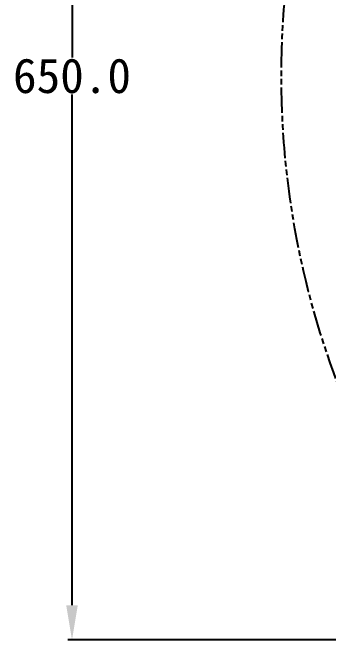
# Model space of a CAD drawing. Header units: millimetres. Extents: x 0 to 5940, y 0 to 4200.
# Drawn here: x 1971.5 to 2153.2, y 1149.6 to 1520.8 of the extents above; entities that cross this region are included whole.
import ezdxf

# ---------------------------------------------------------------- set-up
doc = ezdxf.new("R2010")
doc.units = ezdxf.units.MM
doc.header["$LTSCALE"] = 32.67
doc.header["$PDMODE"] = 3
doc.header["$PDSIZE"] = 8
doc.linetypes.add('PHANTOM', pattern=[0.8, 0.45, -0.05, 0.1, -0.05, 0.1, -0.05])
doc.layers.get('0').update_dxf_attribs({"linetype": 'CONTINUOUS'})
doc.layers.get('Defpoints').update_dxf_attribs({"linetype": 'CONTINUOUS'})
doc.layers.add('50_ALL_DETAILS', color=7, linetype='CONTINUOUS')
doc.styles.get("Standard").update_dxf_attribs({"font": 'simfang.ttf'})
doc.dimstyles.get("Standard").update_dxf_attribs({"dimtxt": 3, "dimasz": 3, "dimexe": 2.5, "dimexo": 0.5, "dimtad": 1, "dimdsep": 46, "dimtxsty": 'Standard', "dimblk": '_FILLED', "dimblk1": '_FILLED', "dimblk2": '_FILLED', "dimcen": 0.09, "dimclrt": 3, "dimazin": 2, "dimtol": 1, "dimtp": 0.01, "dimtm": 0.01, "dimtfac": 1, "dimtofl": 0, "dimtmove": 0, "dimatfit": 3, "dimldrblk": '_FILLED', "dimfxl": 1, "dimtolj": 1, "dimarcsym": 0})

# ---------------------------------------------------------------- blocks, each defined once
blk = doc.blocks.new('_FILLED')
at = {"color": 0, "linetype": 'ByBlock'}
blk.add_solid([(0, 0), (-1, 0.167), (-1, -0.167)], dxfattribs=at)
blk = doc.blocks.new('*D6')
at = {"color": 4, "lineweight": -2, "transparency": 16777216}
for p, q in [((2319.79, 1809.49), (2003.08, 1809.49)), ((2005.58, 1789.49), (2005.58, 1495.12)), ((2005.58, 1179.49), (2005.58, 1473.87)), ((2319.79, 1159.49), (2003.08, 1159.49))]:
    blk.add_line(p, q, dxfattribs=at)
at = {"layer": 'Defpoints', "color": 0, "transparency": 16777216}
for p in [(2320.29, 1809.49), (2005.58, 1159.49), (2320.29, 1159.49)]:
    blk.add_point(p, dxfattribs=at)
at = {"color": 4, "lineweight": -2, "transparency": 16777216, "xscale": 20, "yscale": 20, "zscale": 20}
for p, rotation in [((2005.58, 1809.49), 90), ((2005.58, 1159.49), 270)]:
    blk.add_blockref('_FILLED', p, dxfattribs=dict(at, rotation=rotation))
at = {"color": 3, "transparency": 16777216, "insert": (2005.58, 1484.49), "char_height": 20, "attachment_point": 5}
blk.add_mtext('\\A1;650.0', dxfattribs=at)

msp = doc.modelspace()

# ---------------------------------------------------------------- linework, layer by layer
at = {"layer": '50_ALL_DETAILS', "color": 6, "linetype": 'PHANTOM'}
msp.add_circle((2623.8691, 1484.49438), 497.55869, dxfattribs=at)

# ---------------------------------------------------------------- dimensions: what is measured, and where the dimension line sits
dim = msp.add_linear_dim(base=(2005.581, 1159.49438), p1=(2320.29037, 1809.49438), p2=(2320.29037, 1159.49438), angle=90, dimstyle='Standard', override={"dimtxt": 20, "dimasz": 20, "dimtad": 0, "dimtih": 1, "dimtoh": 1, "dimdec": 1, "dimzin": 0, "dimcen": 5.346, "dimclrd": 4, "dimclre": 4, "dimadec": 0, "dimazin": 0, "dimtol": 0, "dimtdec": 1, "dimtzin": 0})
dim.commit()
dim.dimension.update_dxf_attribs({"geometry": '*D6', "text_midpoint": (2005.581, 1484.49438)})

doc.saveas('drawing.dxf')
